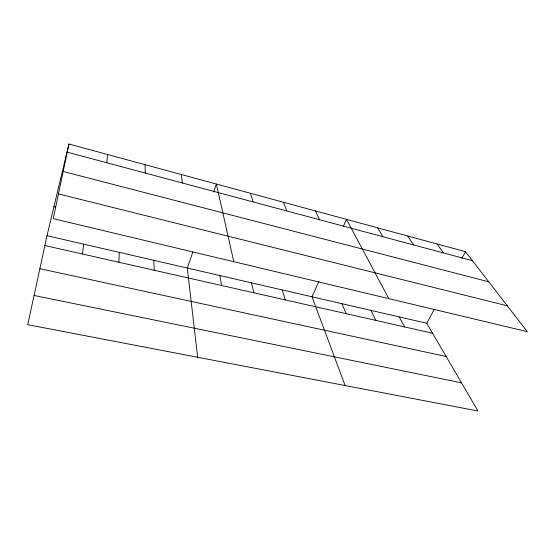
<?xml version="1.0" encoding="UTF-8"?>
<svg xmlns="http://www.w3.org/2000/svg" width="555" height="555" viewBox="0 0 555 555"><rect width="100%" height="100%" fill="white"/><g stroke="black" fill="none" stroke-linecap="round" stroke-linejoin="round"><path stroke-width="0.83" d="M118.895 262.265L119.283 252.358M106.893 162.768L107.601 154.505M82.473 254.024L83.701 244.151M68.931 144.002L53.252 218.663L527.25 331.647L465.492 251.686L68.931 144.002L47.009 235.695L27.75 324.696L477.966 410.998L426.753 323.26L47.009 235.695M192.89 251.901L187.299 268.044L197.649 357.26M213.613 192.051L216.381 184.038L233.787 261.696M318.848 281.42L311.993 296.793L345.106 385.531M343.378 226.391L346.507 219.378L388.84 298.652M426.753 323.26L434.156 309.579M461.885 258.359L465.492 251.686M34.077 295.461L461.524 382.832M39.863 268.717L446.164 356.511M44.886 245.518L432.581 333.236M53.946 206.696L55.604 207.098M58.448 193.91L507.298 305.812M63.166 171.46L488.761 281.815M67.217 152.139L472.458 260.704M437.042 243.957L443.5 252.948M407.752 236.007L413.669 244.956M377.587 227.814L382.929 236.721M399.239 316.912L404.595 326.909M370.969 310.391L375.811 320.395M315.434 210.935L319.52 219.731M341.894 303.689L346.202 313.693M283.418 202.242L286.831 210.976M282.134 289.911L285.284 299.908M250.416 193.279L253.108 201.937M251.429 282.828L253.947 292.825M219.829 275.544L221.688 285.52M181.27 174.506L182.373 182.99M153.797 260.316L154.207 270.257M145.028 164.668L145.257 173.049"/></g></svg>
